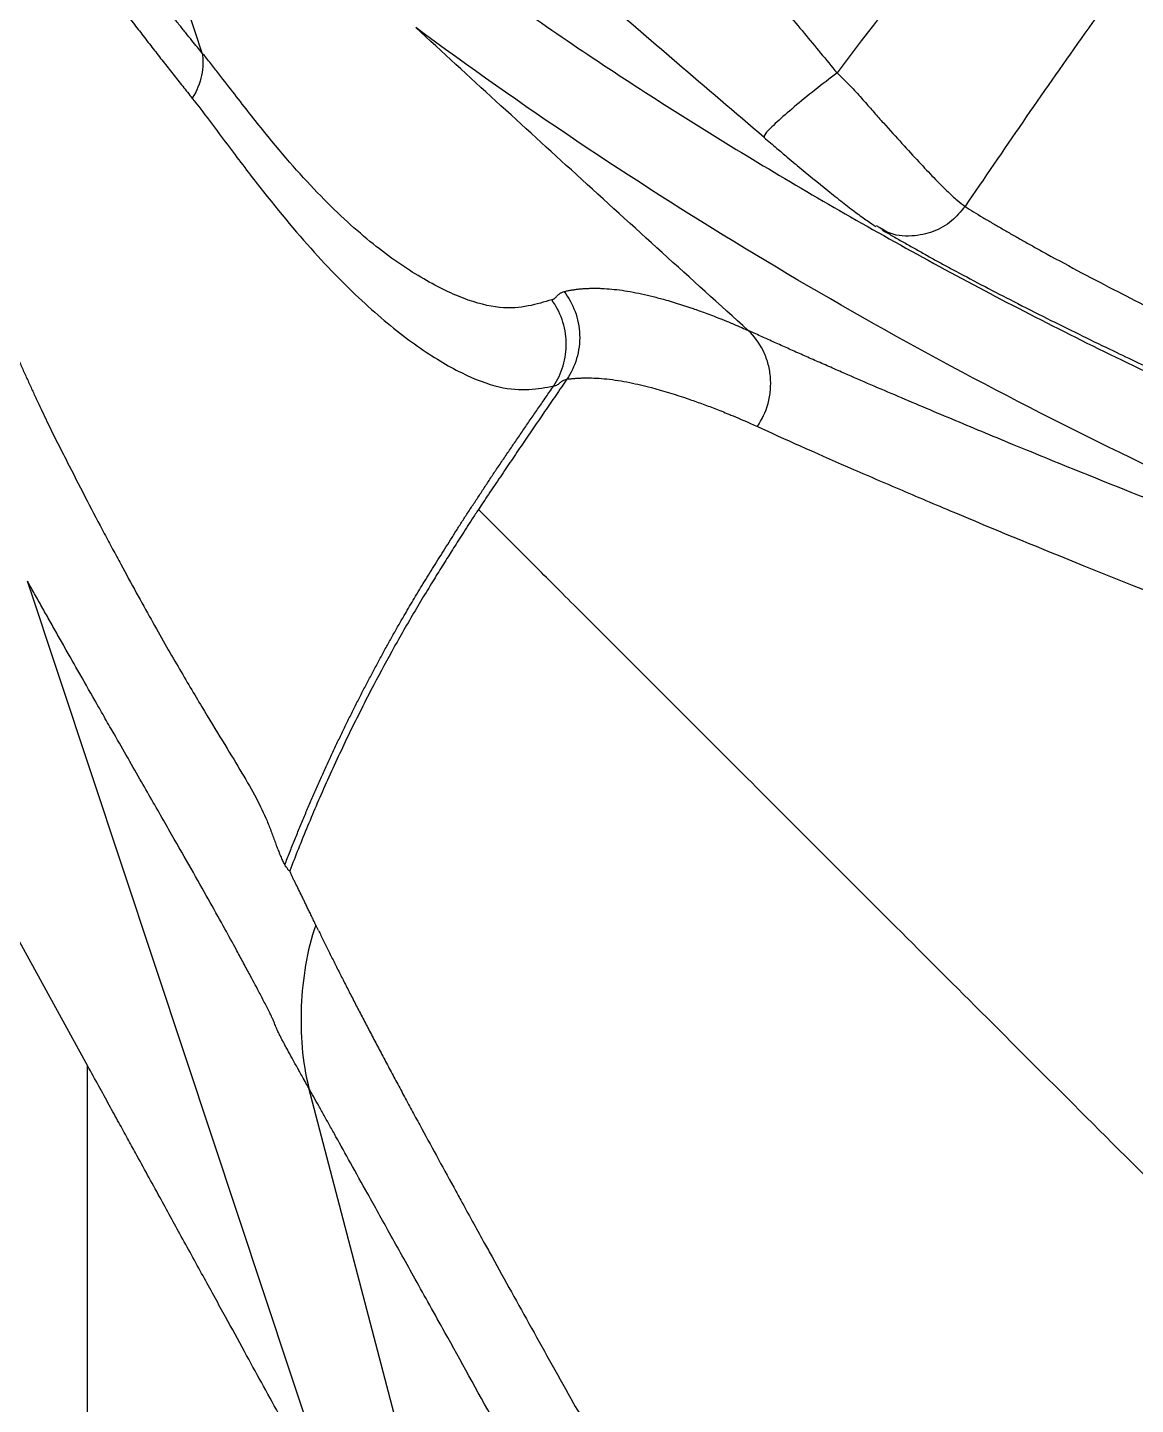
# Model space of a CAD drawing. Extents: x 525 to 613, y 487 to 635.
# Drawn here: x 533 to 537.1, y 569.88 to 574.97 of the extents above; entities that cross this region are included whole.
import ezdxf

# ---------------------------------------------------------------- set-up
doc = ezdxf.new("R2010")
doc.units = 0
doc.header["$MEASUREMENT"] = 0
doc.layers.add('1', color=4, linetype='Continuous')
doc.layers.add('STD TEST', color=3, linetype='Continuous')

# ---------------------------------------------------------------- blocks, each defined once
blk = doc.blocks.new('2023 VANGUARD')
at = {"layer": '1', "color": 3, "linetype": 'Continuous', "lineweight": 25}
for p, q in [((-32.7966, -18.4699), (-32.8187, -18.4569)), ((-36.0355, -21.0144), (-35.7346, -21.5628)), ((-35.7346, -24.555), (-35.7346, -21.5628))]:
    blk.add_line(p, q, dxfattribs=at)
at = {"layer": '1', "color": 3, "linetype": 'Continuous', "lineweight": 25, "flags": 128}
for points in [[(-34.7907, -23.283), (-35.3716, -21.5335), (-35.9565, -19.7719)], [(-34.2133, -24.3354), (-34.5625, -23.0001), (-34.9164, -21.6465)]]:
    blk.add_lwpolyline(points, dxfattribs=at)
at = {"layer": '1', "color": 3, "linetype": 'Continuous', "lineweight": 25}
for points, knots in [([(-25.4146, -10.4282), (-25.7372, -10.6679), (-26.3791, -11.1448), (-27.2948, -11.9177), (-28.1843, -12.7094), (-29.0476, -13.5262), (-29.8857, -14.3564), (-30.7025, -15.1973), (-31.4896, -16.0589), (-32.2522, -16.9521), (-32.7261, -17.5775), (-32.9643, -17.8919)], [0, 0, 0, 0, 0.113392, 0.225638, 0.337341, 0.448782, 0.560233, 0.669481, 0.778832, 0.888788, 1, 1, 1, 1]), ([(-24.9408, -10.9166), (-25.0731, -11.004), (-25.3406, -11.1805), (-25.7398, -11.4588), (-26.1419, -11.7506), (-26.5459, -12.0569), (-26.94, -12.3686), (-27.3913, -12.7403), (-27.9037, -13.1831), (-28.49, -13.719), (-29.0089, -14.2196), (-29.452, -14.6653), (-29.8107, -15.0385), (-30.1521, -15.4062), (-30.4762, -15.7679), (-30.7928, -16.1342), (-31.1698, -16.5871), (-31.5985, -17.1306), (-32.0622, -17.7557), (-32.3496, -18.1776), (-32.4913, -18.3855)], [0, 0, 0, 0, 0.044709, 0.090349, 0.13691, 0.184379, 0.232745, 0.277954, 0.348418, 0.422679, 0.500679, 0.550525, 0.598903, 0.645795, 0.691185, 0.735062, 0.781563, 0.856423, 0.929252, 1, 1, 1, 1]), ([(-35.3111, -17.8186), (-35.317, -17.8114), (-35.3296, -17.796), (-35.3498, -17.7712), (-35.3724, -17.7433), (-35.3975, -17.712), (-35.4251, -17.6774), (-35.4731, -17.6168), (-35.5324, -17.5405), (-35.6322, -17.4094), (-35.7549, -17.243), (-35.8852, -17.058), (-35.9908, -16.9029), (-36.0706, -16.7831), (-36.1505, -16.6606), (-36.218, -16.5549), (-36.2976, -16.4284), (-36.3821, -16.2913), (-36.4733, -16.1397), (-36.5449, -16.0184), (-36.604, -15.917), (-36.661, -15.8178), (-36.7179, -15.7176), (-36.7746, -15.6165), (-36.8312, -15.5144), (-36.8876, -15.4113), (-36.9439, -15.3073), (-37, -15.2024), (-37.0561, -15.0969), (-37.1119, -14.9908), (-37.1676, -14.8843), (-37.223, -14.7774), (-37.2783, -14.6704), (-37.3333, -14.563), (-37.3883, -14.4554), (-37.443, -14.3476), (-37.4975, -14.2395), (-37.5519, -14.1311), (-37.6062, -14.0225), (-37.6602, -13.9136), (-37.7141, -13.8045), (-37.7499, -13.7315), (-37.7678, -13.6951)], [0, 0, 0, 0, 0.007926, 0.016871, 0.026832, 0.037806, 0.049788, 0.062777, 0.099729, 0.125175, 0.187485, 0.249927, 0.28131, 0.312739, 0.344139, 0.375412, 0.392194, 0.43765, 0.47489, 0.499744, 0.522359, 0.544981, 0.56762, 0.590283, 0.612981, 0.635721, 0.658518, 0.681357, 0.704219, 0.727082, 0.749924, 0.77273, 0.795508, 0.818263, 0.841001, 0.863724, 0.886437, 0.909145, 0.931851, 0.95456, 0.977275, 1, 1, 1, 1]), ([(-37.9793, -13.8079), (-37.9695, -13.8263), (-37.9498, -13.8632), (-37.9202, -13.9185), (-37.8906, -13.9737), (-37.8609, -14.0288), (-37.8312, -14.0838), (-37.8015, -14.1388), (-37.7717, -14.1937), (-37.7418, -14.2486), (-37.712, -14.3034), (-37.682, -14.3581), (-37.6521, -14.4127), (-37.622, -14.4673), (-37.592, -14.5218), (-37.5619, -14.5762), (-37.5317, -14.6305), (-37.5016, -14.6848), (-37.4713, -14.739), (-37.441, -14.7932), (-37.4107, -14.8473), (-37.3804, -14.9012), (-37.35, -14.9552), (-37.2741, -15.0894), (-37.1524, -15.3025), (-36.9842, -15.5903), (-36.8151, -15.8719), (-36.6761, -16.0963), (-36.568, -16.2673), (-36.4906, -16.388), (-36.4133, -16.507), (-36.3358, -16.6244), (-36.2584, -16.7402), (-36.1809, -16.8543), (-36.1034, -16.9665), (-36.0264, -17.0765), (-35.9499, -17.1838), (-35.8766, -17.287), (-35.8174, -17.3694), (-35.7717, -17.432), (-35.7363, -17.4802), (-35.68, -17.5563), (-35.6228, -17.6325), (-35.5662, -17.7068), (-35.5289, -17.7553), (-35.4919, -17.8031), (-35.4553, -17.85), (-35.419, -17.8962), (-35.383, -17.9417), (-35.3593, -17.9713), (-35.3475, -17.9861)], [0, 0, 0, 0, 0.0113745, 0.022746, 0.034115, 0.0454821, 0.0568477, 0.0682124, 0.0795766, 0.0909411, 0.1023062, 0.1136726, 0.1250407, 0.1364112, 0.1477847, 0.1591617, 0.1705427, 0.1819284, 0.1933194, 0.2047163, 0.2161196, 0.22753, 0.2389481, 0.2503757, 0.3129685, 0.3755505, 0.4379, 0.5001364, 0.5284459, 0.5567746, 0.585143, 0.6135729, 0.6420874, 0.6707089, 0.6994542, 0.7282517, 0.7569778, 0.7856753, 0.812432, 0.8257975, 0.8391581, 0.8540981, 0.8925988, 0.9078831, 0.9231819, 0.9384982, 0.9538352, 0.9691959, 0.9845832, 1, 1, 1, 1]), ([(-35.3111, -17.8186), (-35.4025, -17.5408), (-35.5629, -17.0531), (-35.7256, -16.5663), (-35.7956, -16.3569)], [0, 0, 0, 0, 0.569716, 1, 1, 1, 1]), ([(-34.0082, -16.7503), (-33.961, -16.7929), (-33.8662, -16.8784), (-33.7272, -17.0159), (-33.5917, -17.1577), (-33.4606, -17.3027), (-33.3333, -17.4489), (-33.2093, -17.5971), (-33.0865, -17.7446), (-33.0049, -17.8429), (-32.9644, -17.8919)], [0, 0, 0, 0, 0.125802, 0.252959, 0.378856, 0.503914, 0.62857, 0.751899, 0.876634, 1, 1, 1, 1]), ([(-34.5815, -17.3315), (-34.3829, -17.4761), (-33.9856, -17.7651), (-33.3603, -18.1665), (-32.7137, -18.5439), (-32.0445, -18.8953), (-31.352, -19.2192), (-30.7792, -19.4642), (-30.4297, -19.5916), (-30.326, -19.6294)], [0, 0, 0, 0, 0.1557167, 0.3114334, 0.4671502, 0.6228669, 0.7785836, 0.9343003, 1, 1, 1, 1]), ([(-33.2336, -18.1307), (-33.3414, -18.0387), (-33.551, -17.8598), (-33.7657, -17.6751), (-33.8711, -17.5838), (-33.8775, -17.5782)], [0, 0, 0, 0, 0.498304, 0.969201, 1, 1, 1, 1]), ([(-33.2926, -18.8444), (-33.5048, -18.6527), (-33.9153, -18.2802), (-34.3243, -17.9059), (-34.5219, -17.7243)], [0.5282376, 0.5282376, 0.5282376, 0.5282376, 0.625, 0.7158464, 0.7158464, 0.7158464, 0.7158464]), ([(-29.1408, -20.3795), (-30.1496, -20.0734), (-31.105, -19.698), (-32.9013, -18.8116), (-33.7421, -18.3007), (-34.5219, -17.7243)], [0, 0, 0, 0, 0.5, 0.5, 1, 1, 1, 1]), ([(-35.3111, -17.8186), (-35.3088, -17.8313), (-35.3077, -17.8447), (-35.3084, -17.8724), (-35.3101, -17.8868), (-35.3195, -17.9301), (-35.3315, -17.9593), (-35.3475, -17.9861)], [0, 0, 0, 0, 0.25, 0.25, 0.5, 0.5, 1, 1, 1, 1]), ([(-34.0192, -18.7311), (-34.0465, -18.7391), (-34.0747, -18.7478), (-34.1374, -18.7599), (-34.1718, -18.7632), (-34.2516, -18.7552), (-34.2967, -18.7438), (-34.3943, -18.7067), (-34.447, -18.6809), (-34.5585, -18.6146), (-34.6173, -18.574), (-34.7102, -18.4994), (-34.742, -18.4721), (-34.8067, -18.413), (-34.8395, -18.3812), (-34.9397, -18.2784), (-35.0085, -18.2), (-35.1163, -18.0669), (-35.1529, -18.02), (-35.2099, -17.9463), (-35.2292, -17.9212), (-35.259, -17.883), (-35.269, -17.8702), (-35.2845, -17.8509), (-35.2897, -17.8444), (-35.3003, -17.8315), (-35.3057, -17.825), (-35.3111, -17.8186)], [0, 0, 0, 0, 0.125, 0.125, 0.25, 0.25, 0.375, 0.375, 0.5, 0.5, 0.625, 0.625, 0.6875, 0.6875, 0.75, 0.75, 0.875, 0.875, 0.9375, 0.9375, 0.96875, 0.96875, 0.984375, 0.984375, 0.992188, 0.992188, 1, 1, 1, 1]), ([(-32.9644, -17.8919), (-32.9917, -17.9129), (-33.0486, -17.9568), (-33.1265, -18.0205), (-33.1925, -18.0781), (-33.2347, -18.1202), (-33.234, -18.1273), (-33.2336, -18.1307)], [0, 0, 0, 0, 0.1763716, 0.3668621, 0.5637151, 0.7907374, 1, 1, 1, 1]), ([(-32.9644, -17.8919), (-32.9443, -17.9115), (-32.9092, -17.9459), (-32.8648, -17.9955), (-32.8276, -18.0378), (-32.7806, -18.0912), (-32.7238, -18.1539), (-32.6614, -18.222), (-32.6058, -18.2808), (-32.5583, -18.3286), (-32.5189, -18.3653), (-32.5004, -18.3788), (-32.4913, -18.3855)], [0, 0, 0, 0, 0.0888797, 0.1554546, 0.2163697, 0.276355, 0.3988648, 0.5205613, 0.6416431, 0.7622803, 0.8819083, 1, 1, 1, 1]), ([(-35.3475, -17.9861), (-35.3261, -18.0128), (-35.3056, -18.04), (-35.2652, -18.0936), (-35.2454, -18.1202), (-35.1868, -18.1985), (-35.1489, -18.2489), (-35.0374, -18.3925), (-34.966, -18.4786), (-34.8624, -18.593), (-34.8285, -18.6288), (-34.7618, -18.6958), (-34.729, -18.727), (-34.6333, -18.8133), (-34.5727, -18.8616), (-34.4579, -18.9425), (-34.4036, -18.9752), (-34.3024, -19.0255), (-34.2555, -19.0431), (-34.172, -19.0624), (-34.1362, -19.064), (-34.0707, -19.0603), (-34.041, -19.055), (-34.0118, -19.0493)], [0, 0, 0, 0, 0.03125, 0.03125, 0.0625, 0.0625, 0.125, 0.125, 0.25, 0.25, 0.3125, 0.3125, 0.375, 0.375, 0.5, 0.5, 0.625, 0.625, 0.75, 0.75, 0.875, 0.875, 1, 1, 1, 1]), ([(-33.2346, -18.1302), (-33.2187, -18.1438), (-33.1901, -18.1681), (-33.1515, -18.2008), (-33.1292, -18.2195), (-33.1194, -18.2277)], [0, 0, 0, 0, 0.416775, 0.744965, 1, 1, 1, 1]), ([(-33.1194, -18.2277), (-33.1168, -18.2299), (-33.075, -18.265), (-33.0142, -18.3148), (-32.9432, -18.3712), (-32.8942, -18.4089), (-32.8514, -18.4402), (-32.8309, -18.4535), (-32.8206, -18.4601)], [0, 0, 0, 0, 0.020164, 0.333226, 0.496551, 0.663377, 0.831622, 1, 1, 1, 1]), ([(-32.4913, -18.3855), (-32.5069, -18.4043), (-32.5394, -18.4437), (-32.6089, -18.4829), (-32.6912, -18.4989), (-32.759, -18.4936), (-32.7908, -18.4736), (-32.7966, -18.4699)], [0, 0, 0, 0, 0.208201, 0.434443, 0.668887, 0.938769, 1, 1, 1, 1]), ([(-32.4913, -18.3855), (-32.481, -18.3923), (-32.4598, -18.4063), (-32.4258, -18.4262), (-32.3908, -18.4471), (-32.3548, -18.468), (-32.3182, -18.4891), (-32.2808, -18.5103), (-32.2427, -18.5317), (-32.1354, -18.5912), (-31.9566, -18.6865), (-31.6872, -18.8226), (-31.3911, -18.9658), (-31.0545, -19.1215), (-30.6726, -19.2901), (-30.2629, -19.4638), (-29.9653, -19.5836), (-29.8164, -19.6435)], [0, 0, 0, 0, 0.01857, 0.03808, 0.057718, 0.077378, 0.097021, 0.116659, 0.136293, 0.155925, 0.279289, 0.389406, 0.499519, 0.624641, 0.749759, 0.87488, 1, 1, 1, 1]), ([(-32.8104, -18.4618), (-32.8027, -18.4662), (-32.792, -18.4725), (-32.781, -18.4787), (-32.7778, -18.4805)], [0, 0, 0, 0, 0.713985, 1, 1, 1, 1]), ([(-32.7981, -18.4723), (-32.7856, -18.4797), (-32.7601, -18.4947), (-32.7219, -18.5165), (-32.6827, -18.5387), (-32.6433, -18.5607), (-32.604, -18.5824), (-32.5646, -18.6039), (-32.5035, -18.6369), (-32.4204, -18.6811), (-32.3083, -18.7391), (-32.1924, -18.7978), (-32.0738, -18.8566), (-31.9644, -18.9098), (-31.8651, -18.9573), (-31.7764, -18.9992), (-31.6947, -19.0374), (-31.6201, -19.0719), (-31.5482, -19.1048), (-31.4646, -19.1429), (-31.3602, -19.1898), (-31.2302, -19.2476), (-31.0796, -19.3135), (-30.9069, -19.3879), (-30.7104, -19.4711), (-30.4932, -19.5614), (-30.2548, -19.6588), (-29.9946, -19.7631), (-29.7064, -19.8765), (-29.4097, -19.9911), (-29.2029, -20.0691), (-29.1065, -20.1054)], [0, 0, 0, 0, 0.016661, 0.033749, 0.050645, 0.06723, 0.083487, 0.099426, 0.115048, 0.156376, 0.195314, 0.238556, 0.278413, 0.31489, 0.344601, 0.371615, 0.395933, 0.417554, 0.436849, 0.457771, 0.488301, 0.523201, 0.562471, 0.606111, 0.654118, 0.706492, 0.759872, 0.817133, 0.878274, 0.943302, 1, 1, 1, 1]), ([(-34.0192, -18.7311), (-34.0184, -18.7308), (-34.0167, -18.7302), (-34.0142, -18.7291), (-34.0117, -18.7277), (-34.0092, -18.726), (-34.0068, -18.7241), (-34.0043, -18.7219), (-34.0018, -18.7194), (-33.9992, -18.7169), (-33.9966, -18.7142), (-33.9936, -18.7113), (-33.9904, -18.7087), (-33.9874, -18.7065), (-33.9839, -18.7043), (-33.9794, -18.7021), (-33.9754, -18.701), (-33.9735, -18.7004)], [0, 0, 0, 0, 0.04436, 0.091536, 0.141531, 0.194347, 0.249986, 0.306573, 0.375013, 0.437546, 0.500047, 0.580195, 0.663316, 0.725547, 0.78574, 0.895291, 1, 1, 1, 1]), ([(-34.0118, -19.0493), (-33.9971, -19.0274), (-33.9849, -19.0022), (-33.9687, -18.9477), (-33.9646, -18.9184), (-33.966, -18.86), (-33.9714, -18.8309), (-33.9902, -18.7771), (-34.0036, -18.7524), (-34.0192, -18.7311)], [0, 0, 0, 0, 0.25, 0.25, 0.5, 0.5, 0.75, 0.75, 1, 1, 1, 1]), ([(-33.9735, -18.7004), (-33.9692, -18.6995), (-33.9606, -18.6976), (-33.9476, -18.6951), (-33.9342, -18.693), (-33.9207, -18.6913), (-33.9069, -18.69), (-33.8928, -18.689), (-33.8785, -18.6884), (-33.8638, -18.6881), (-33.8489, -18.6882), (-33.8149, -18.6893), (-33.7588, -18.6948), (-33.6912, -18.7075), (-33.6335, -18.7215), (-33.5747, -18.7377), (-33.514, -18.7571), (-33.4494, -18.7801), (-33.4056, -18.7967), (-33.3699, -18.8111), (-33.3426, -18.8224), (-33.3185, -18.8328), (-33.3005, -18.8409), (-33.2926, -18.8444)], [0, 0, 0, 0, 0.024196, 0.0485711, 0.0731266, 0.0978641, 0.122785, 0.1478908, 0.1731831, 0.1986633, 0.224333, 0.2501939, 0.3722364, 0.5000028, 0.5615218, 0.6248874, 0.7498149, 0.8067142, 0.8748308, 0.9143189, 0.9373907, 0.9726046, 1, 1, 1, 1]), ([(-33.9735, -18.7004), (-33.957, -18.7218), (-33.9429, -18.7467), (-33.9228, -18.8013), (-33.9168, -18.8309), (-33.9148, -18.8907), (-33.9188, -18.9207), (-33.9352, -18.9764), (-33.9477, -19.0021), (-33.9627, -19.0245)], [0, 0, 0, 0, 0.25, 0.25, 0.5, 0.5, 0.75, 0.75, 1, 1, 1, 1]), ([(-33.259, -19.1995), (-33.2422, -19.1748), (-33.2282, -19.1457), (-33.2152, -19.098), (-33.2122, -19.0815), (-33.2093, -19.0479), (-33.2093, -19.0309), (-33.2125, -18.9972), (-33.2157, -18.9805), (-33.2248, -18.9484), (-33.2308, -18.933), (-33.2524, -18.8895), (-33.2715, -18.8645), (-33.2926, -18.8444)], [0, 0, 0, 0, 0.25, 0.25, 0.375, 0.375, 0.5, 0.5, 0.625, 0.625, 0.75, 0.75, 1, 1, 1, 1]), ([(-28.9977, -20.5225), (-29.0164, -20.5159), (-29.057, -20.5013), (-29.1228, -20.4778), (-29.1982, -20.4507), (-29.2831, -20.4201), (-29.3772, -20.3862), (-29.4802, -20.349), (-29.5917, -20.3085), (-29.7115, -20.265), (-29.8677, -20.2079), (-30.0505, -20.1408), (-30.2498, -20.0671), (-30.4308, -19.9998), (-30.6664, -19.9116), (-30.9545, -19.8028), (-31.2544, -19.6877), (-31.5737, -19.5636), (-31.9261, -19.4242), (-32.2661, -19.2863), (-32.5433, -19.1712), (-32.7542, -19.082), (-32.9037, -19.0175), (-33.0013, -18.9748), (-33.0533, -18.9519), (-33.1039, -18.9295), (-33.1532, -18.9075), (-33.2011, -18.886), (-33.2477, -18.8649), (-33.2777, -18.8512), (-33.2926, -18.8444)], [0, 0, 0, 0, 0.009208, 0.020108, 0.032695, 0.046966, 0.062917, 0.080544, 0.099843, 0.120809, 0.143441, 0.183002, 0.219932, 0.25425, 0.285969, 0.357032, 0.428037, 0.476783, 0.570094, 0.677768, 0.741176, 0.805646, 0.870357, 0.888916, 0.907461, 0.925992, 0.944511, 0.963017, 0.981513, 1, 1, 1, 1]), ([(-36.0124, -18.9041), (-36.0063, -18.9173), (-35.9942, -18.9435), (-35.9764, -18.9825), (-35.9589, -19.0215), (-35.9415, -19.06), (-35.924, -19.0978), (-35.9008, -19.1473), (-35.8719, -19.2079), (-35.837, -19.2773), (-35.7912, -19.3673), (-35.7358, -19.475), (-35.6828, -19.5761), (-35.6419, -19.653), (-35.6019, -19.7273), (-35.5539, -19.8155), (-35.4994, -19.9136), (-35.4481, -20.0044), (-35.3837, -20.1162), (-35.3106, -20.2391), (-35.2346, -20.3643), (-35.1696, -20.4706), (-35.1157, -20.5633), (-35.0807, -20.6336), (-35.0614, -20.682), (-35.0513, -20.7092), (-35.044, -20.7291), (-35.037, -20.7484), (-35.03, -20.767), (-35.023, -20.7843), (-35.016, -20.8004), (-35.0107, -20.8116), (-35.0073, -20.8176), (-35.0062, -20.8195), (-35.0057, -20.8202), (-35.0056, -20.8205)], [0.0000061, 0.0000061, 0.0000061, 0.0000061, 0.0078125, 0.015625, 0.0234375, 0.03125, 0.0390625, 0.046875, 0.0625, 0.078125, 0.09375, 0.125, 0.15625, 0.171875, 0.1875, 0.21875, 0.25, 0.28125, 0.3125, 0.375, 0.4375, 0.5, 0.5625, 0.625, 0.65625, 0.671875, 0.6875, 0.703125, 0.71875, 0.734375, 0.75, 0.765625, 0.7695312, 0.7714844, 0.7723314, 0.7723314, 0.7723314, 0.7723314]), ([(-33.9627, -19.0244), (-33.9765, -19.0444), (-34.0041, -19.0844), (-34.059, -19.1645), (-34.1137, -19.2447), (-34.1682, -19.325), (-34.21, -19.3869), (-34.2506, -19.4473), (-34.2775, -19.4876), (-34.29, -19.5063)], [0, 0, 0, 0, 0.125095, 0.250005, 0.500015, 0.625017, 0.750017, 0.884607, 1, 1, 1, 1]), ([(-34.0118, -19.0493), (-34.0106, -19.0491), (-34.0079, -19.0487), (-34.003, -19.0473), (-33.9973, -19.0446), (-33.9926, -19.0412), (-33.9887, -19.0381), (-33.9861, -19.036), (-33.9834, -19.034), (-33.9806, -19.032), (-33.9763, -19.0294), (-33.9705, -19.0264), (-33.9655, -19.0251), (-33.9627, -19.0244)], [0, 0, 0, 0, 0.060654, 0.142861, 0.285716, 0.428597, 0.487124, 0.571473, 0.607198, 0.668965, 0.755332, 0.865385, 1, 1, 1, 1]), ([(-33.9627, -19.0245), (-33.9587, -19.0239), (-33.9504, -19.0229), (-33.9372, -19.0216), (-33.9229, -19.0206), (-33.9073, -19.0199), (-33.8843, -19.0195), (-33.8537, -19.0202), (-33.8011, -19.0246), (-33.7345, -19.0351), (-33.6357, -19.0583), (-33.5465, -19.0857), (-33.4661, -19.1143), (-33.4163, -19.133), (-33.3767, -19.1487), (-33.3421, -19.163), (-33.3144, -19.1748), (-33.2846, -19.1879), (-33.2665, -19.1961), (-33.259, -19.1995)], [0, 0, 0, 0, 0.021233, 0.044367, 0.069399, 0.09633, 0.125157, 0.187681, 0.250178, 0.383204, 0.50001, 0.687129, 0.749844, 0.81234, 0.874862, 0.895052, 0.937413, 0.973926, 1, 1, 1, 1]), ([(-35.0056, -20.8205), (-34.9995, -20.8047), (-34.9873, -20.7734), (-34.9687, -20.7267), (-34.9499, -20.6805), (-34.9309, -20.6349), (-34.9117, -20.5897), (-34.8923, -20.545), (-34.8727, -20.5009), (-34.8529, -20.4572), (-34.833, -20.414), (-34.8129, -20.3713), (-34.7927, -20.329), (-34.7723, -20.2872), (-34.7518, -20.2459), (-34.7312, -20.205), (-34.7104, -20.1646), (-34.6895, -20.1247), (-34.6685, -20.0851), (-34.6474, -20.0461), (-34.6262, -20.0074), (-34.6048, -19.9692), (-34.5834, -19.9314), (-34.5632, -19.8965), (-34.5443, -19.8641), (-34.5264, -19.834), (-34.5081, -19.8034), (-34.4892, -19.7723), (-34.4698, -19.7408), (-34.4498, -19.7089), (-34.4293, -19.6764), (-34.4085, -19.6435), (-34.3874, -19.6098), (-34.3659, -19.5757), (-34.3439, -19.5411), (-34.3213, -19.5061), (-34.2976, -19.471), (-34.2742, -19.4349), (-34.2502, -19.3984), (-34.2256, -19.3615), (-34.2005, -19.3242), (-34.1747, -19.2865), (-34.1485, -19.2483), (-34.1219, -19.2095), (-34.0949, -19.1703), (-34.0675, -19.1304), (-34.0398, -19.09), (-34.0212, -19.0629), (-34.0118, -19.0493)], [0, 0, 0, 0, 0.0248743, 0.0495511, 0.0740326, 0.0983211, 0.1224191, 0.1463286, 0.1700519, 0.1935911, 0.2169482, 0.2401254, 0.2631247, 0.2859481, 0.308598, 0.3310765, 0.3533857, 0.3755274, 0.3975037, 0.4193162, 0.4409666, 0.4624568, 0.4837883, 0.504963, 0.5218378, 0.5390375, 0.556562, 0.5744116, 0.5925861, 0.6110862, 0.6299125, 0.6490657, 0.6685461, 0.6883542, 0.7084904, 0.7289543, 0.749743, 0.7708611, 0.7923063, 0.8140779, 0.8361767, 0.8586021, 0.8813539, 0.9044317, 0.9278355, 0.951565, 0.97562, 1, 1, 1, 1]), ([(-33.259, -19.1995), (-33.1585, -19.2455), (-33.0476, -19.2952), (-32.8655, -19.3747), (-32.8022, -19.4021), (-32.671, -19.4582), (-32.603, -19.487), (-32.2512, -19.6347), (-31.9316, -19.7644), (-31.2177, -20.0447), (-30.8233, -20.1952), (-29.9591, -20.5166), (-29.4894, -20.6874), (-28.9809, -20.8686)], [0, 0, 0, 0, 0.125, 0.125, 0.1875, 0.1875, 0.25, 0.25, 0.5, 0.5, 0.75, 0.75, 1, 1, 1, 1]), ([(-34.29, -19.5063), (-34.2977, -19.5179), (-34.3126, -19.5404), (-34.3339, -19.5735), (-34.3538, -19.6048), (-34.3724, -19.6342), (-34.3898, -19.6618), (-34.4125, -19.6979), (-34.4421, -19.7452), (-34.4798, -19.8064), (-34.5339, -19.8963), (-34.6007, -20.0127), (-34.6679, -20.1372), (-34.7226, -20.2435), (-34.7664, -20.332), (-34.808, -20.4196), (-34.8477, -20.5062), (-34.8854, -20.5918), (-34.9212, -20.6763), (-34.9553, -20.7598), (-34.9768, -20.8153), (-34.9874, -20.8428)], [0, 0, 0, 0, 0.027565, 0.053627, 0.078188, 0.101248, 0.122807, 0.142866, 0.185959, 0.233572, 0.285707, 0.394371, 0.500003, 0.566529, 0.631876, 0.696061, 0.759102, 0.821007, 0.881787, 0.941449, 1, 1, 1, 1]), ([(-29.052, -24.7457), (-29.2336, -24.5648), (-29.4113, -24.3875), (-29.7584, -24.0408), (-29.9276, -23.8714), (-30.2575, -23.5409), (-30.4183, -23.3796), (-30.7318, -23.0654), (-30.8846, -22.9123), (-31.3306, -22.4656), (-31.6116, -22.1846), (-32.0051, -21.7912), (-32.1316, -21.6647), (-32.3747, -21.4216), (-32.4914, -21.3049), (-32.8265, -20.9698), (-33.0298, -20.7665), (-33.3951, -20.4012), (-33.557, -20.2392), (-33.7683, -20.028), (-33.8334, -19.9628), (-33.9531, -19.8431), (-34.0077, -19.7886), (-34.1555, -19.6408), (-34.233, -19.5633), (-34.29, -19.5063)], [0, 0, 0, 0, 0.0625, 0.0625, 0.125, 0.125, 0.1875, 0.1875, 0.25, 0.25, 0.375, 0.375, 0.4375, 0.4375, 0.5, 0.5, 0.625, 0.625, 0.75, 0.75, 0.8125, 0.8125, 0.875, 0.875, 1, 1, 1, 1]), ([(-34.9164, -21.6465), (-34.9189, -21.642), (-34.926, -21.6293), (-34.9369, -21.6101), (-34.948, -21.5902), (-34.9618, -21.5655), (-34.9776, -21.537), (-34.9933, -21.5084), (-35.0041, -21.4885), (-35.0101, -21.4772), (-35.0146, -21.469), (-35.0186, -21.4614), (-35.023, -21.4531), (-35.0273, -21.4446), (-35.031, -21.4364), (-35.0348, -21.4277), (-35.0383, -21.419), (-35.042, -21.4099), (-35.0455, -21.4014), (-35.0485, -21.3943), (-35.0511, -21.3885), (-35.0539, -21.3826), (-35.0573, -21.3754), (-35.0632, -21.3634), (-35.071, -21.3477), (-35.0846, -21.3212), (-35.1006, -21.2908), (-35.119, -21.2561), (-35.1383, -21.2201), (-35.1603, -21.1792), (-35.1899, -21.1247), (-35.2446, -21.0247), (-35.318, -20.8937), (-35.4131, -20.7267), (-35.4808, -20.6082), (-35.5418, -20.5019), (-35.5904, -20.417), (-35.6364, -20.3366), (-35.673, -20.2727), (-35.7123, -20.2037), (-35.7593, -20.1213), (-35.8101, -20.0317), (-35.8483, -19.9642), (-35.876, -19.9151), (-35.9032, -19.8668), (-35.9299, -19.8193), (-35.9477, -19.7875), (-35.9565, -19.7719)], [0, 0, 0, 0, 0.011175, 0.031249, 0.048711, 0.0625, 0.096109, 0.125006, 0.140633, 0.150686, 0.156258, 0.164018, 0.171884, 0.179156, 0.187509, 0.19438, 0.203135, 0.210949, 0.218761, 0.226574, 0.230334, 0.234387, 0.242515, 0.250012, 0.267298, 0.285726, 0.321443, 0.347972, 0.375019, 0.411489, 0.446448, 0.50002, 0.62505, 0.68673, 0.749986, 0.780145, 0.812488, 0.843741, 0.863107, 0.874995, 0.909008, 0.9375, 0.950981, 0.963969, 0.976466, 0.988475, 1, 1, 1, 1]), ([(-35.0056, -20.8205), (-35.0056, -20.8205), (-35.0055, -20.8207), (-35.0053, -20.8211), (-35.0052, -20.8216), (-35.0047, -20.823), (-35.0036, -20.825), (-35.0016, -20.8273), (-34.9994, -20.8287), (-34.9974, -20.8311), (-34.9968, -20.8349), (-34.9938, -20.8382), (-34.9909, -20.8401), (-34.9887, -20.8417), (-34.9879, -20.8424), (-34.9876, -20.8426), (-34.9875, -20.8428), (-34.9874, -20.8428)], [0.77233137, 0.77233137, 0.77233137, 0.77233137, 0.77246094, 0.77294922, 0.7734375, 0.77368164, 0.77734375, 0.78125, 0.7890625, 0.796875, 0.8125, 0.8203125, 0.828125, 0.83007812, 0.83105469, 0.83154297, 0.83163332, 0.83163332, 0.83163332, 0.83163332]), ([(-34.8908, -21.0429), (-34.8936, -21.0371), (-34.8992, -21.0255), (-34.9073, -21.0088), (-34.9149, -20.9928), (-34.9223, -20.9775), (-34.9293, -20.9629), (-34.9359, -20.9491), (-34.9444, -20.9316), (-34.9545, -20.9111), (-34.9642, -20.8917), (-34.9717, -20.877), (-34.9773, -20.866), (-34.9817, -20.8566), (-34.9851, -20.8488), (-34.9867, -20.8448), (-34.9874, -20.8428)], [0, 0, 0, 0, 0.077657, 0.153239, 0.226744, 0.298173, 0.367526, 0.434802, 0.500001, 0.627933, 0.75, 0.812501, 0.875001, 0.937501, 0.968751, 1, 1, 1, 1]), ([(-34.8908, -21.0429), (-34.908, -21.091), (-34.92, -21.1407), (-34.9373, -21.2412), (-34.9425, -21.292), (-34.9467, -21.3939), (-34.9458, -21.445), (-34.937, -21.5466), (-34.9293, -21.5972), (-34.9164, -21.6465)], [0, 0, 0, 0, 0.25, 0.25, 0.5, 0.5, 0.75, 0.75, 1, 1, 1, 1]), ([(-34.8812, -21.0627), (-34.8781, -21.069), (-34.8719, -21.0817), (-34.8624, -21.1012), (-34.8527, -21.1209), (-34.8427, -21.141), (-34.8326, -21.1613), (-34.8223, -21.182), (-34.8117, -21.2029), (-34.801, -21.2242), (-34.79, -21.2457), (-34.7789, -21.2676), (-34.7676, -21.2898), (-34.756, -21.3123), (-34.7443, -21.3351), (-34.7324, -21.3582), (-34.7202, -21.3815), (-34.7079, -21.4052), (-34.6953, -21.4292), (-34.6826, -21.4535), (-34.6697, -21.4781), (-34.6566, -21.5029), (-34.6432, -21.5281), (-34.6297, -21.5536), (-34.616, -21.5793), (-34.6021, -21.6054), (-34.588, -21.6317), (-34.5736, -21.6583), (-34.5592, -21.6853), (-34.5445, -21.7125), (-34.5296, -21.7401), (-34.5145, -21.7679), (-34.4844, -21.8234), (-34.438, -21.9086), (-34.3874, -22.0012), (-34.3436, -22.0811), (-34.3084, -22.1452), (-34.2715, -22.2121), (-34.2023, -22.3377), (-34.0956, -22.5303), (-33.9757, -22.7446), (-33.8882, -22.8998), (-33.8373, -22.9899), (-33.7854, -23.0813), (-33.7326, -23.174), (-33.6789, -23.268), (-33.6243, -23.3632), (-33.5689, -23.4598), (-33.5125, -23.5575), (-33.4553, -23.6565), (-33.3972, -23.7567), (-33.3382, -23.858), (-33.2785, -23.9605), (-33.2179, -24.0641), (-33.1565, -24.1689), (-33.0942, -24.2747), (-33.0312, -24.3816), (-32.9674, -24.4895), (-32.9028, -24.5984), (-32.8373, -24.7083), (-32.7711, -24.8191), (-32.7041, -24.9309), (-32.6364, -25.0435), (-32.5678, -25.157), (-32.4984, -25.2715), (-32.4283, -25.3867), (-32.3809, -25.4642), (-32.3572, -25.503)], [0, 0, 0, 0, 0.008065, 0.016129, 0.024194, 0.032258, 0.040323, 0.048387, 0.056452, 0.064516, 0.072581, 0.080646, 0.08871, 0.096775, 0.104839, 0.112904, 0.120968, 0.129033, 0.137097, 0.145162, 0.153227, 0.161291, 0.169356, 0.17742, 0.185485, 0.193549, 0.201614, 0.209679, 0.217743, 0.225808, 0.233872, 0.241937, 0.250001, 0.281657, 0.313313, 0.324553, 0.344361, 0.362711, 0.375, 0.437499, 0.499998, 0.519229, 0.53846, 0.55769, 0.576921, 0.596152, 0.615383, 0.634614, 0.653845, 0.673076, 0.692307, 0.711537, 0.730768, 0.749999, 0.76923, 0.788461, 0.807692, 0.826922, 0.846153, 0.865384, 0.884615, 0.903846, 0.923077, 0.942307, 0.961538, 0.980769, 1, 1, 1, 1]), ([(-34.7907, -23.283), (-34.7911, -23.2823), (-34.7919, -23.2807), (-34.7934, -23.2781), (-34.7951, -23.2751), (-34.7969, -23.2717), (-34.7989, -23.2681), (-34.8011, -23.264), (-34.8035, -23.2597), (-34.8061, -23.255), (-34.8088, -23.2499), (-34.8118, -23.2446), (-34.8149, -23.2388), (-34.8182, -23.2328), (-34.8217, -23.2264), (-34.8254, -23.2197), (-34.8293, -23.2126), (-34.8334, -23.2052), (-34.8376, -23.1974), (-34.8421, -23.1893), (-34.8467, -23.1809), (-34.8515, -23.1721), (-34.8565, -23.163), (-34.8617, -23.1536), (-34.8671, -23.1438), (-34.8726, -23.1337), (-34.8784, -23.1232), (-34.8951, -23.0928), (-34.9257, -23.037), (-34.9741, -22.9486), (-35.0301, -22.8466), (-35.091, -22.7358), (-35.1564, -22.6164), (-35.2266, -22.4884), (-35.3045, -22.3464), (-35.3858, -22.1984), (-35.4709, -22.0432), (-35.5373, -21.9222), (-35.5878, -21.8302), (-35.6201, -21.7714), (-35.6554, -21.7069), (-35.6939, -21.6368), (-35.7207, -21.5881), (-35.7346, -21.5628)], [0, 0, 0, 0, 0.005985, 0.012004, 0.018061, 0.024159, 0.0303, 0.036489, 0.042729, 0.049022, 0.055372, 0.061782, 0.068253, 0.07479, 0.081395, 0.08807, 0.094818, 0.101641, 0.108542, 0.115523, 0.122586, 0.129733, 0.136967, 0.144289, 0.151701, 0.159205, 0.166803, 0.174496, 0.224101, 0.278394, 0.337625, 0.401988, 0.463438, 0.530877, 0.604367, 0.683954, 0.757353, 0.839447, 0.865951, 0.895258, 0.927368, 0.962282, 1, 1, 1, 1]), ([(-31.6117, -27.6608), (-31.6222, -27.6417), (-31.6431, -27.604), (-31.6739, -27.548), (-31.7041, -27.4931), (-31.7337, -27.4392), (-31.7783, -27.358), (-31.8373, -27.2501), (-31.9347, -27.0719), (-32.0544, -26.8513), (-32.1935, -26.596), (-32.3322, -26.3406), (-32.4671, -26.0929), (-32.6024, -25.8448), (-32.7326, -25.6058), (-32.8607, -25.3708), (-33.0265, -25.0666), (-33.2269, -24.7001), (-33.4564, -24.2821), (-33.6695, -23.8951), (-33.8755, -23.5219), (-34.062, -23.1845), (-34.2457, -22.8526), (-34.3957, -22.5817), (-34.5221, -22.3543), (-34.617, -22.1846), (-34.6961, -22.0422), (-34.7615, -21.9243), (-34.8071, -21.8423), (-34.8388, -21.7854), (-34.86, -21.7474), (-34.8799, -21.7117), (-34.8987, -21.6781), (-34.9105, -21.657), (-34.9164, -21.6465)], [0, 0, 0, 0, 0.006446, 0.012794, 0.019044, 0.025196, 0.031249, 0.046967, 0.0625, 0.093441, 0.125003, 0.154671, 0.187504, 0.218096, 0.250004, 0.281375, 0.312505, 0.375003, 0.437502, 0.500002, 0.558458, 0.625004, 0.68105, 0.749998, 0.794814, 0.836479, 0.874997, 0.907819, 0.937498, 0.950599, 0.9634, 0.9759, 0.9881, 1, 1, 1, 1])]:
    blk.add_open_spline(points, degree=3, knots=knots, dxfattribs=at)
blk.add_open_spline([(-34.8812, -21.0627), (-34.8844, -21.0561), (-34.8876, -21.0495), (-34.8908, -21.0429)], degree=3, dxfattribs=at)
blk = doc.blocks.new('2026 Vanguard')
at = {"layer": 'STD TEST', "color": 1}
blk.add_blockref('2023 VANGUARD', (44.1613, 88.209), dxfattribs=at)

msp = doc.modelspace()

# ---------------------------------------------------------------- block references
at = {"layer": '1'}
msp.add_blockref('2026 Vanguard', (524.7985, 504.4821), dxfattribs=at)

doc.saveas('drawing.dxf')
